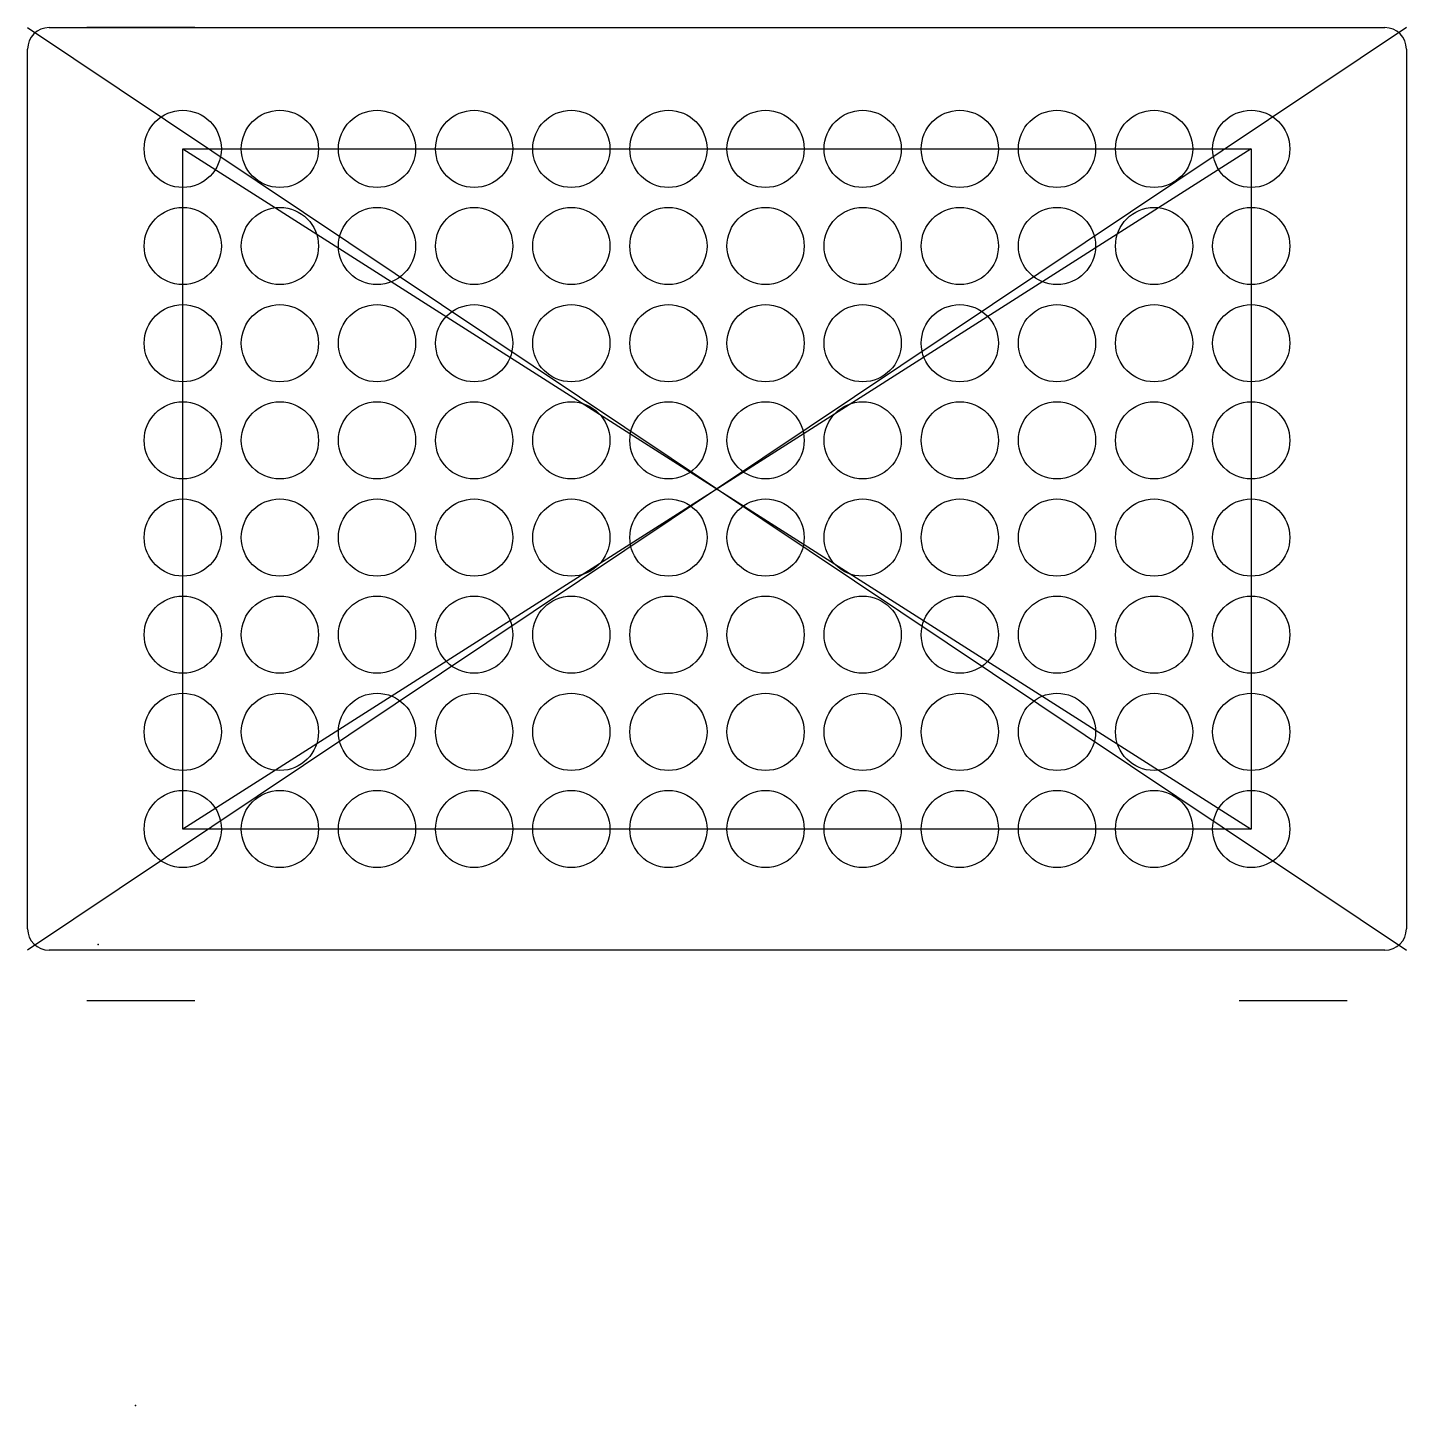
# Model space of a CAD drawing. Header units: centimetres. Extents: x -6.4 to 6.4, y -8.5 to 4.3.
import ezdxf

# ---------------------------------------------------------------- set-up
doc = ezdxf.new("R2010")
doc.units = ezdxf.units.CM
doc.header["$MEASUREMENT"] = 0
doc.layers.add('Plate Adapter_96 v2_Sketch1', color=7, linetype='Continuous')

msp = doc.modelspace()

# ---------------------------------------------------------------- linework, layer by layer
at = {"layer": 'Plate Adapter_96 v2_Sketch1'}
for p, q in [((-6.388, 4.2735), (6.388, -4.2735)), ((6.388, 4.2735), (-6.388, -4.2735)), ((-6.188, 4.2735), (6.188, 4.2735)), ((-4.838, 4.2735), (-5.838, 4.2735)), ((-6.388, -4.0735), (-6.388, 4.0735)), ((6.388, 4.0735), (6.388, -4.0735)), ((-4.95, 3.15), (4.95, 3.15)), ((-4.95, -3.15), (-4.95, 3.15)), ((-4.95, 3.15), (4.95, -3.15)), ((4.95, 3.15), (-4.95, -3.15)), ((4.95, 3.15), (4.95, -3.15)), ((4.95, -3.15), (-4.95, -3.15)), ((6.188, -4.2735), (-6.188, -4.2735)), ((-5.838, -4.737), (-4.838, -4.737)), ((4.838, -4.737), (5.838, -4.737))]:
    msp.add_line(p, q, dxfattribs=at)
for centre in [(-4.95, 3.15), (-4.05, 3.15), (-3.15, 3.15), (-2.25, 3.15), (-1.35, 3.15), (-0.45, 3.15), (0.45, 3.15), (1.35, 3.15), (2.25, 3.15), (3.15, 3.15), (4.05, 3.15), (4.95, 3.15), (-4.95, 2.25), (-4.05, 2.25), (-3.15, 2.25), (-2.25, 2.25), (-1.35, 2.25), (-0.45, 2.25), (0.45, 2.25), (1.35, 2.25), (2.25, 2.25), (3.15, 2.25), (4.05, 2.25), (4.95, 2.25), (-4.95, 1.35), (-4.05, 1.35), (-3.15, 1.35), (-2.25, 1.35), (-1.35, 1.35), (-0.45, 1.35), (0.45, 1.35), (1.35, 1.35), (2.25, 1.35), (3.15, 1.35), (4.05, 1.35), (4.95, 1.35), (-4.95, 0.45), (-4.05, 0.45), (-3.15, 0.45), (-2.25, 0.45), (-1.35, 0.45), (-0.45, 0.45), (0.45, 0.45), (1.35, 0.45), (2.25, 0.45), (3.15, 0.45), (4.05, 0.45), (4.95, 0.45), (-4.95, -0.45), (-4.05, -0.45), (-3.15, -0.45), (-2.25, -0.45), (-1.35, -0.45), (-0.45, -0.45), (0.45, -0.45), (1.35, -0.45), (2.25, -0.45), (3.15, -0.45), (4.05, -0.45), (4.95, -0.45), (-4.95, -1.35), (-4.05, -1.35), (-3.15, -1.35), (-2.25, -1.35), (-1.35, -1.35), (-0.45, -1.35), (0.45, -1.35), (1.35, -1.35), (2.25, -1.35), (3.15, -1.35), (4.05, -1.35), (4.95, -1.35), (-4.95, -2.25), (-4.05, -2.25), (-3.15, -2.25), (-2.25, -2.25), (-1.35, -2.25), (-0.45, -2.25), (0.45, -2.25), (1.35, -2.25), (2.25, -2.25), (3.15, -2.25), (4.05, -2.25), (4.95, -2.25), (-4.95, -3.15), (-4.05, -3.15), (-3.15, -3.15), (-2.25, -3.15), (-1.35, -3.15), (-0.45, -3.15), (0.45, -3.15), (1.35, -3.15), (2.25, -3.15), (3.15, -3.15), (4.05, -3.15), (4.95, -3.15)]:
    msp.add_circle(centre, 0.3575, dxfattribs=at)
for centre, start, end in [((-6.188, 4.0735), 90, 180), ((6.188, 4.0735), 360, 90), ((-6.188, -4.0735), 180, 270), ((6.188, -4.0735), 270, 0)]:
    msp.add_arc(centre, 0.2, start, end, dxfattribs=at)
for p in [(0, 0), (0, 0), (0, 0), (-5.7337, -4.2206), (-5.388, -8.489)]:
    msp.add_point(p, dxfattribs=at)

doc.saveas('drawing.dxf')
